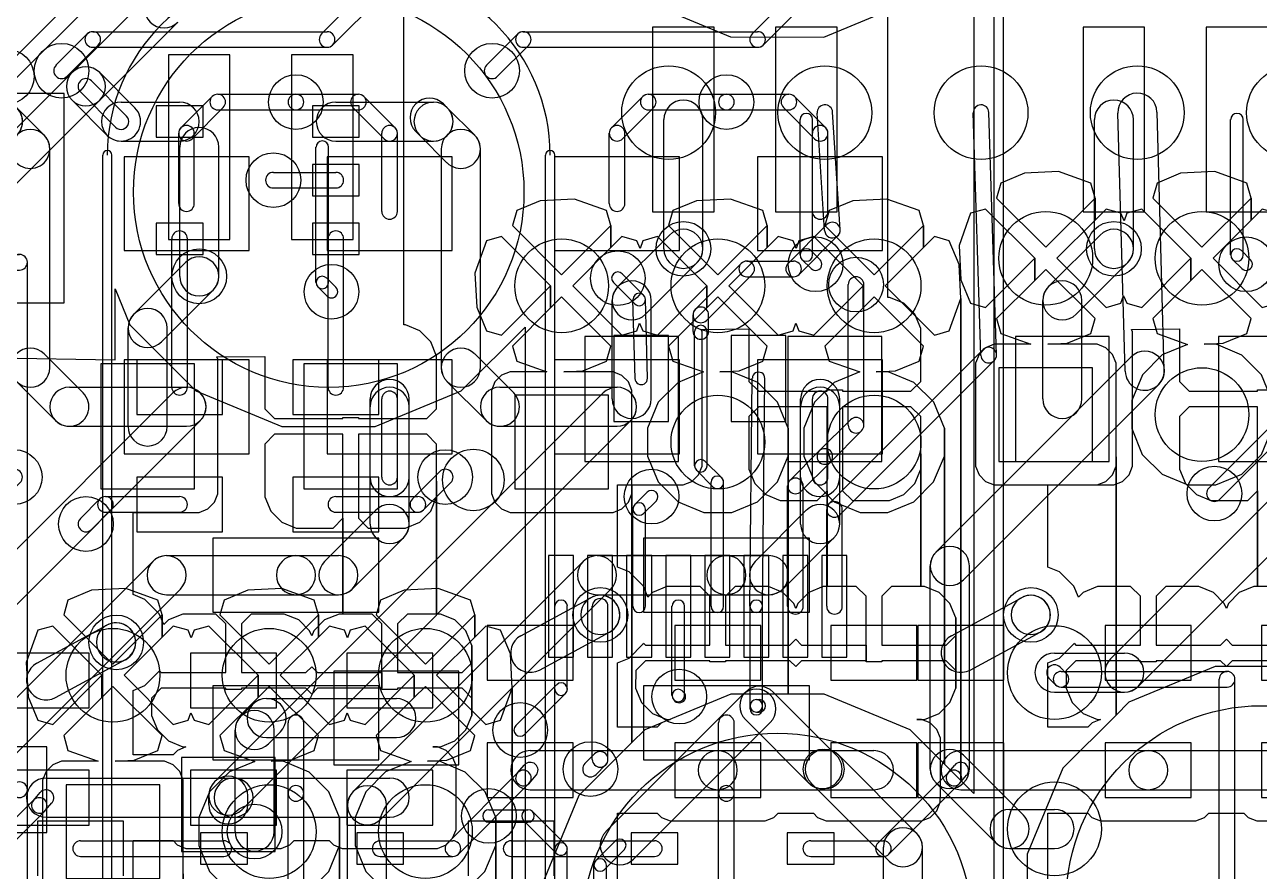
# Model space of a CAD drawing. Header units: millimetres. Extents: x 50 to 240, y -107 to -8.
# Drawn here: x 189.29 to 209.36, y -96.42 to -82.66 of the extents above; entities that cross this region are included whole.
import ezdxf

# ---------------------------------------------------------------- set-up
doc = ezdxf.new("R2010")
doc.units = ezdxf.units.MM
doc.layers.get('0').update_dxf_attribs({"lineweight": 25, "true_color": 0xffffff})
doc.layers.add('BLACK', color=27, linetype='Continuous', true_color=0x333333)

# ---------------------------------------------------------------- blocks, each defined once
blk = doc.blocks.new('PWR-BLK-02-F_Cu')
at = {"layer": 'BLACK'}
for p, q in [((136.1, -72), (134.6, -72)), ((136.1, -75.4), (136.1, -72)), ((106.663, -74.2262), (106.54, -72.3182)), ((106.916, -74.2098), (106.793, -72.3018)), ((109.203, -76.254), (109.079, -72.314)), ((109.457, -76.246), (109.333, -72.306)), ((111.549, -76.513), (111.432, -72.3188)), ((112.184, -76.4952), (112.067, -72.301)), ((94.925, -92.4), (94.925, -73)), ((95.075, -92.4), (95.075, -73)), ((143.925, -92.4), (143.925, -73)), ((144.075, -92.4), (144.075, -73)), ((106.068, -74.7602), (106.7, -74.1282)), ((106.248, -74.9398), (106.88, -74.3078)), ((104.56, -75.5062), (105.306, -74.7602)), ((105.396, -74.723), (106.158, -74.723)), ((103.576, -75.4193), (103.228, -75.0718)), ((103.719, -75.2757), (103.372, -74.9282)), ((104.74, -75.6858), (105.486, -74.9398)), ((105.396, -74.977), (106.158, -74.977)), ((107.047, -77.39), (107.047, -75.104)), ((107.301, -77.39), (107.301, -75.104)), ((136.927, -76.3295), (136.927, -75.1717)), ((136.927, -75.1717), (137.168, -75.7554)), ((136.927, -76.3295), (136.927, -75.1717)), ((136.927, -75.1717), (137.168, -75.7554)), ((103.58, -76.6307), (103.546, -75.3502)), ((103.783, -76.6253), (103.749, -75.3448)), ((134.6, -75.4), (136.1, -75.4)), ((104.523, -75.866), (104.523, -75.596)), ((104.777, -75.866), (104.777, -75.596)), ((104.548, -78.05), (104.548, -75.866)), ((104.752, -78.05), (104.752, -75.866)), ((137.168, -75.7554), (138.239, -76.8281)), ((137.168, -75.7554), (138.239, -76.8281)), ((142.555, -76.8318), (143.595, -75.7942)), ((142.555, -76.8318), (143.595, -75.7942)), ((143.595, -75.7942), (143.595, -89.7075)), ((143.595, -75.7942), (143.595, -89.7075)), ((104.126, -75.9295), (103.237, -75.9295)), ((103.237, -75.9295), (103.237, -77.3265)), ((104.126, -77.3265), (104.126, -75.9295)), ((106.031, -75.9295), (105.142, -75.9295)), ((105.142, -75.9295), (105.142, -77.3265)), ((106.031, -77.3265), (106.031, -75.9295)), ((106.733, -78.6677), (109.24, -76.1602)), ((106.912, -78.8473), (109.42, -76.3398)), ((108.473, -79.4515), (111.645, -76.2795)), ((134.327, -82.0889), (134.327, -76.2795)), ((134.327, -76.2795), (136.927, -76.3295)), ((134.327, -82.0889), (134.327, -76.2795)), ((134.327, -76.2795), (136.927, -76.3295)), ((105.449, -80.3319), (105.487, -76.627)), ((105.652, -80.334), (105.69, -76.6291)), ((108.923, -79.9005), (112.095, -76.7285)), ((125.118, -77.8082), (126.134, -76.7922)), ((138.239, -76.8281), (139.639, -77.4093)), ((138.239, -76.8281), (139.639, -77.4093)), ((141.155, -77.4107), (142.555, -76.8318)), ((141.155, -77.4107), (142.555, -76.8318)), ((112.91, -78.4102), (114.32, -77.0002)), ((125.298, -77.9878), (126.314, -76.9718)), ((113.09, -78.5898), (114.5, -77.1798)), ((115.331, -77.1655), (114.061, -78.4355)), ((103.237, -77.3265), (104.126, -77.3265)), ((105.142, -77.3265), (106.031, -77.3265)), ((106.576, -77.8082), (107.084, -77.3002)), ((106.756, -77.9878), (107.264, -77.4798)), ((139.639, -77.4093), (141.155, -77.4107)), ((139.639, -77.4093), (141.155, -77.4107)), ((115.781, -77.6145), (114.511, -78.8845)), ((106.098, -78.2867), (106.576, -77.8082)), ((120.8, -78.3162), (121.308, -77.8082)), ((121.398, -77.771), (125.208, -77.771)), ((130.5, -77.7), (130.5, -80.7)), ((131.5, -77.7), (130.5, -77.7)), ((131.5, -80.7), (131.5, -77.7)), ((132.5, -77.7), (132.5, -80.7)), ((133.5, -77.7), (132.5, -77.7)), ((133.5, -80.7), (133.5, -77.7)), ((104.989, -78.2457), (104.722, -77.9782)), ((106.277, -78.4663), (106.756, -77.9878)), ((120.98, -78.4958), (121.488, -77.9878)), ((121.398, -78.025), (125.208, -78.025)), ((104.846, -78.3893), (104.578, -78.1218)), ((103.576, -78.6807), (103.778, -78.4782)), ((104.816, -80.333), (104.816, -78.3175)), ((105.019, -80.333), (105.019, -78.3175)), ((106.061, -80.333), (106.061, -78.3765)), ((106.315, -80.333), (106.315, -78.3765)), ((114.061, -78.4355), (111.311, -81.1855)), ((115.082, -79.007), (114.511, -78.4355)), ((103.719, -78.8243), (103.922, -78.6218)), ((114.947, -79.1417), (114.376, -78.5702)), ((103.546, -80.333), (103.546, -78.7525)), ((103.749, -80.333), (103.749, -78.7525)), ((106.696, -80.333), (106.696, -78.7575)), ((106.95, -80.333), (106.95, -78.7575)), ((114.511, -78.8845), (111.761, -81.6345)), ((114.633, -79.456), (114.061, -78.8845)), ((114.768, -79.3213), (114.196, -78.7498)), ((122.832, -79.3322), (123.34, -78.8242)), ((123.43, -78.787), (124.7, -78.787)), ((124.7, -78.787), (125.716, -78.787)), ((126.314, -79.3322), (125.806, -78.8242)), ((114.858, -78.914), (115.81, -78.914)), ((116.191, -78.9775), (115.429, -78.9775)), ((115.429, -78.9775), (115.429, -79.4855)), ((116.191, -79.4855), (116.191, -78.9775)), ((118.731, -78.9775), (117.969, -78.9775)), ((117.969, -78.9775), (117.969, -79.4855)), ((118.35, -78.914), (119.938, -78.914)), ((118.731, -79.4855), (118.731, -78.9775)), ((120.162, -79.007), (120.099, -78.9435)), ((120.607, -79.4515), (120.162, -79.007)), ((123.012, -79.5118), (123.52, -79.0038)), ((123.43, -79.041), (124.7, -79.041)), ((124.7, -79.041), (125.716, -79.041)), ((126.134, -79.5118), (125.626, -79.0038)), ((130.683, -81.3), (130.683, -79.2)), ((131.318, -81.3), (131.318, -79.2)), ((132.898, -81.4), (132.898, -79.2)), ((133.102, -81.4), (133.102, -79.2)), ((115.429, -79.4855), (116.191, -79.4855)), ((117.969, -79.4855), (118.731, -79.4855)), ((119.713, -79.456), (119.649, -79.3925)), ((120.157, -79.9005), (119.713, -79.456)), ((122.795, -80.565), (122.795, -79.422)), ((123.049, -80.565), (123.049, -79.422)), ((126.097, -80.692), (126.097, -79.422)), ((126.351, -80.692), (126.351, -79.422)), ((102.581, -79.5075), (102.174, -79.5075)), ((102.174, -79.5075), (102.174, -81.1585)), ((102.581, -81.1585), (102.581, -79.5075)), ((103.216, -79.5075), (102.809, -79.5075)), ((102.809, -79.5075), (102.809, -81.1585)), ((103.216, -81.1585), (103.216, -79.5075)), ((103.851, -79.5075), (103.444, -79.5075)), ((103.444, -79.5075), (103.444, -81.1585)), ((103.851, -81.1585), (103.851, -79.5075)), ((104.486, -79.5075), (104.079, -79.5075)), ((104.079, -79.5075), (104.079, -81.1585)), ((104.486, -81.1585), (104.486, -79.5075)), ((105.121, -79.5075), (104.714, -79.5075)), ((104.714, -79.5075), (104.714, -81.1585)), ((105.121, -81.1585), (105.121, -79.5075)), ((105.756, -79.5075), (105.349, -79.5075)), ((105.349, -79.5075), (105.349, -81.1585)), ((105.756, -81.1585), (105.756, -79.5075)), ((106.391, -79.5075), (105.984, -79.5075)), ((105.984, -79.5075), (105.984, -81.1585)), ((106.391, -81.1585), (106.391, -79.5075)), ((107.026, -79.5075), (106.619, -79.5075)), ((106.619, -79.5075), (106.619, -81.1585)), ((107.026, -81.1585), (107.026, -79.5075)), ((108.381, -82.978), (108.381, -79.676)), ((109.016, -82.978), (109.016, -79.676)), ((114.858, -79.549), (115.81, -79.549)), ((118.35, -79.549), (119.938, -79.549)), ((120.065, -83.232), (120.065, -79.676)), ((120.7, -83.232), (120.7, -79.676)), ((123.938, -79.803), (121.906, -79.803)), ((121.906, -79.803), (121.906, -81.327)), ((123.938, -81.327), (123.938, -79.803)), ((127.24, -79.803), (125.208, -79.803)), ((125.208, -79.803), (125.208, -81.327)), ((127.24, -81.327), (127.24, -79.803)), ((117.334, -80.057), (118.35, -80.057)), ((118.731, -79.93), (117.969, -79.93)), ((117.969, -79.93), (117.969, -80.438)), ((118.731, -80.438), (118.731, -79.93)), ((136.545, -80.0726), (136.161, -80.2316)), ((136.545, -80.0726), (136.161, -80.2316)), ((137.1, -80.0449), (136.545, -80.0726)), ((137.1, -80.0449), (136.545, -80.0726)), ((137.623, -80.2316), (137.1, -80.0449)), ((137.623, -80.2316), (137.1, -80.0449)), ((139.085, -80.0726), (138.701, -80.2316)), ((139.085, -80.0726), (138.701, -80.2316)), ((139.64, -80.0449), (139.085, -80.0726)), ((139.64, -80.0449), (139.085, -80.0726)), ((140.163, -80.2316), (139.64, -80.0449)), ((140.163, -80.2316), (139.64, -80.0449)), ((141.625, -80.0726), (141.241, -80.2316)), ((141.625, -80.0726), (141.241, -80.2316)), ((142.18, -80.0449), (141.625, -80.0726)), ((142.18, -80.0449), (141.625, -80.0726)), ((142.703, -80.2316), (142.18, -80.0449)), ((142.703, -80.2316), (142.18, -80.0449)), ((136.161, -80.2316), (136.091, -80.4738)), ((136.161, -80.2316), (136.091, -80.4738)), ((137.693, -80.4738), (137.623, -80.2316)), ((137.693, -80.4738), (137.623, -80.2316)), ((138.701, -80.2316), (138.631, -80.4738)), ((138.701, -80.2316), (138.631, -80.4738)), ((140.233, -80.4738), (140.163, -80.2316)), ((140.233, -80.4738), (140.163, -80.2316)), ((141.241, -80.2316), (141.171, -80.4738)), ((141.241, -80.2316), (141.171, -80.4738)), ((142.773, -80.4738), (142.703, -80.2316)), ((142.773, -80.4738), (142.703, -80.2316)), ((102.276, -81.6785), (102.276, -80.333)), ((102.479, -81.6785), (102.479, -80.333)), ((102.886, -82.8215), (102.886, -80.333)), ((103.14, -82.8215), (103.14, -80.333)), ((104.181, -81.7825), (104.181, -80.333)), ((104.384, -81.7825), (104.384, -80.333)), ((105.451, -81.95), (105.451, -80.333)), ((105.654, -81.95), (105.654, -80.333)), ((117.334, -80.311), (118.35, -80.311)), ((117.969, -80.438), (118.731, -80.438)), ((136.091, -80.4738), (136.892, -81.2744)), ((136.091, -80.4738), (136.892, -81.2744)), ((136.892, -81.2744), (137.693, -80.4738)), ((136.892, -81.2744), (137.693, -80.4738)), ((137.693, -80.833), (137.693, -80.4738)), ((137.693, -80.4738), (137.693, -80.833)), ((137.693, -80.833), (137.693, -80.4738)), ((137.693, -80.4738), (137.693, -80.833)), ((138.631, -80.4738), (139.432, -81.2744)), ((138.631, -80.4738), (139.432, -81.2744)), ((139.432, -81.2744), (140.233, -80.4738)), ((139.432, -81.2744), (140.233, -80.4738)), ((140.233, -80.833), (140.233, -80.4738)), ((140.233, -80.4738), (140.233, -80.833)), ((140.233, -80.833), (140.233, -80.4738)), ((140.233, -80.4738), (140.233, -80.833)), ((141.171, -80.4738), (141.972, -81.2744)), ((141.171, -80.4738), (141.972, -81.2744)), ((141.972, -81.2744), (142.773, -80.4738)), ((141.972, -81.2744), (142.773, -80.4738)), ((142.773, -80.833), (142.773, -80.4738)), ((142.773, -80.4738), (142.773, -80.833)), ((142.773, -80.833), (142.773, -80.4738)), ((142.773, -80.4738), (142.773, -80.833)), ((135.912, -80.6534), (135.67, -80.7229)), ((135.912, -80.6534), (135.67, -80.7229)), ((136.712, -81.454), (135.912, -80.6534)), ((136.712, -81.454), (135.912, -80.6534)), ((137.872, -80.6534), (137.693, -80.833)), ((137.872, -80.6534), (137.693, -80.833)), ((138.114, -80.7229), (137.872, -80.6534)), ((138.114, -80.7229), (137.872, -80.6534)), ((138.452, -80.6534), (138.21, -80.7229)), ((138.452, -80.6534), (138.21, -80.7229)), ((139.252, -81.454), (138.452, -80.6534)), ((139.252, -81.454), (138.452, -80.6534)), ((140.412, -80.6534), (140.233, -80.833)), ((140.412, -80.6534), (140.233, -80.833)), ((140.654, -80.7229), (140.412, -80.6534)), ((140.654, -80.7229), (140.412, -80.6534)), ((140.992, -80.6534), (140.75, -80.7229)), ((140.992, -80.6534), (140.75, -80.7229)), ((141.792, -81.454), (140.992, -80.6534)), ((141.792, -81.454), (140.992, -80.6534)), ((142.952, -80.6534), (142.773, -80.833)), ((142.952, -80.6534), (142.773, -80.833)), ((143.194, -80.7229), (142.952, -80.6534)), ((143.194, -80.7229), (142.952, -80.6534)), ((116.191, -80.8825), (115.429, -80.8825)), ((115.429, -80.8825), (115.429, -81.3905)), ((116.191, -81.3905), (116.191, -80.8825)), ((118.731, -80.8825), (117.969, -80.8825)), ((117.969, -80.8825), (117.969, -81.3905)), ((118.731, -81.3905), (118.731, -80.8825)), ((130.5, -80.7), (131.5, -80.7)), ((132.5, -80.7), (133.5, -80.7)), ((135.67, -80.7229), (135.483, -81.2463)), ((135.67, -80.7229), (135.483, -81.2463)), ((137.693, -80.833), (137.072, -81.454)), ((137.693, -80.833), (137.072, -81.454)), ((138.166, -80.8463), (138.114, -80.7229)), ((138.166, -80.8463), (138.114, -80.7229)), ((138.21, -80.7229), (138.166, -80.8463)), ((138.21, -80.7229), (138.166, -80.8463)), ((140.233, -80.833), (139.612, -81.454)), ((140.233, -80.833), (139.612, -81.454)), ((140.706, -80.8463), (140.654, -80.7229)), ((140.706, -80.8463), (140.654, -80.7229)), ((140.75, -80.7229), (140.706, -80.8463)), ((140.75, -80.7229), (140.706, -80.8463)), ((142.773, -80.833), (142.152, -81.454)), ((142.773, -80.833), (142.152, -81.454)), ((143.353, -81.1066), (143.194, -80.7229)), ((143.353, -81.1066), (143.194, -80.7229)), ((110.4, -81.0925), (111.536, -81.0925)), ((129.936, -81.9145), (130.775, -81.0755)), ((102.174, -81.1585), (102.581, -81.1585)), ((102.809, -81.1585), (103.216, -81.1585)), ((103.444, -81.1585), (103.851, -81.1585)), ((104.079, -81.1585), (104.486, -81.1585)), ((104.714, -81.1585), (105.121, -81.1585)), ((105.349, -81.1585), (105.756, -81.1585)), ((105.984, -81.1585), (106.391, -81.1585)), ((106.619, -81.1585), (107.026, -81.1585)), ((115.683, -83.5495), (115.683, -81.1365)), ((115.937, -83.5495), (115.937, -81.1365)), ((118.223, -83.5495), (118.223, -81.1365)), ((118.477, -83.5495), (118.477, -81.1365)), ((135.483, -81.2463), (135.511, -81.8014)), ((135.483, -81.2463), (135.511, -81.8014)), ((143.381, -81.6617), (143.353, -81.1066)), ((143.381, -81.6617), (143.353, -81.1066)), ((100.716, -81.387), (98.684, -81.387)), ((98.684, -81.387), (98.684, -82.911)), ((100.716, -82.911), (100.716, -81.387)), ((110.597, -81.4277), (110.49, -81.3202)), ((110.508, -81.3905), (113.207, -81.3905)), ((115.429, -81.3905), (116.191, -81.3905)), ((117.969, -81.3905), (118.731, -81.3905)), ((121.906, -81.327), (123.938, -81.327)), ((125.208, -81.327), (127.24, -81.327)), ((133.078, -81.6218), (132.928, -81.4718)), ((133.222, -81.4782), (133.072, -81.3282)), ((135.912, -82.2546), (136.712, -81.454)), ((135.912, -82.2546), (136.712, -81.454)), ((136.712, -81.8132), (136.712, -81.454)), ((136.712, -81.454), (136.712, -81.8132)), ((136.712, -81.8132), (136.712, -81.454)), ((136.712, -81.454), (136.712, -81.8132)), ((137.072, -81.454), (137.872, -82.2546)), ((137.072, -81.454), (137.872, -82.2546)), ((138.452, -82.2546), (139.252, -81.454)), ((138.452, -82.2546), (139.252, -81.454)), ((139.252, -81.8132), (139.252, -81.454)), ((139.252, -81.454), (139.252, -81.8132)), ((139.252, -81.8132), (139.252, -81.454)), ((139.252, -81.454), (139.252, -81.8132)), ((139.612, -81.454), (140.412, -82.2546)), ((139.612, -81.454), (140.412, -82.2546)), ((140.992, -82.2546), (141.792, -81.454)), ((140.992, -82.2546), (141.792, -81.454)), ((141.792, -81.8132), (141.792, -81.454)), ((141.792, -81.454), (141.792, -81.8132)), ((141.792, -81.8132), (141.792, -81.454)), ((141.792, -81.454), (141.792, -81.8132)), ((142.152, -81.454), (142.952, -82.2546)), ((142.152, -81.454), (142.952, -82.2546)), ((101.641, -82.2712), (102.306, -81.6067)), ((110.418, -81.6073), (110.31, -81.4998)), ((110.508, -81.6445), (113.207, -81.6445)), ((113.08, -90.09), (113.08, -81.5175)), ((113.334, -90.09), (113.334, -81.5175)), ((130.386, -82.3635), (131.225, -81.5245)), ((136.892, -81.6336), (136.712, -81.8132)), ((136.892, -81.6336), (136.712, -81.8132)), ((137.693, -82.4342), (136.892, -81.6336)), ((137.693, -82.4342), (136.892, -81.6336)), ((139.432, -81.6336), (139.252, -81.8132)), ((139.432, -81.6336), (139.252, -81.8132)), ((140.233, -82.4342), (139.432, -81.6336)), ((140.233, -82.4342), (139.432, -81.6336)), ((141.972, -81.6336), (141.792, -81.8132)), ((141.972, -81.6336), (141.792, -81.8132)), ((142.773, -82.4342), (141.972, -81.6336)), ((142.773, -82.4342), (141.972, -81.6336)), ((143.194, -82.1851), (143.381, -81.6617)), ((143.194, -82.1851), (143.381, -81.6617)), ((143.381, -89.4935), (143.381, -81.6617)), ((143.381, -81.6617), (143.381, -89.4935)), ((143.381, -89.4935), (143.381, -81.6617)), ((143.381, -81.6617), (143.381, -89.4935)), ((97.589, -81.8315), (99.7, -81.8315)), ((101.785, -82.4148), (102.449, -81.7503)), ((103.108, -83.9925), (105.328, -81.773)), ((104.211, -81.8543), (104.228, -81.8718)), ((104.354, -81.7107), (104.372, -81.7282)), ((105.553, -81.8484), (105.6, -81.8484)), ((106.853, -82.7535), (105.825, -81.7255)), ((110.4, -81.7275), (111.536, -81.7275)), ((135.511, -81.8014), (135.67, -82.1851)), ((135.511, -81.8014), (135.67, -82.1851)), ((136.712, -81.8132), (136.091, -82.4342)), ((136.712, -81.8132), (136.091, -82.4342)), ((139.252, -81.8132), (138.631, -82.4342)), ((139.252, -81.8132), (138.631, -82.4342)), ((141.792, -81.8132), (141.171, -82.4342)), ((141.792, -81.8132), (141.171, -82.4342)), ((97.3645, -81.9245), (97.1705, -82.1185)), ((105.451, -81.9975), (105.451, -81.95)), ((105.553, -82.0516), (105.6, -82.0516)), ((105.654, -81.9975), (105.654, -81.95)), ((134.351, -82.0889), (134.327, -82.0889)), ((134.351, -82.0889), (134.327, -82.0889)), ((134.584, -82.1854), (134.351, -82.0889)), ((134.584, -82.1854), (134.351, -82.0889)), ((138.114, -82.1851), (138.158, -82.0617)), ((138.114, -82.1851), (138.158, -82.0617)), ((138.158, -82.0617), (138.21, -82.1851)), ((138.158, -82.0617), (138.21, -82.1851)), ((140.654, -82.1851), (140.698, -82.0617)), ((140.654, -82.1851), (140.698, -82.0617)), ((140.698, -82.0617), (140.75, -82.1851)), ((140.698, -82.0617), (140.75, -82.1851)), ((103.558, -84.4415), (105.777, -82.222)), ((106.403, -83.2025), (105.375, -82.1745)), ((129.844, -83.74), (129.844, -82.139)), ((130.479, -83.74), (130.479, -82.139)), ((134.763, -82.3638), (134.584, -82.1854)), ((134.763, -82.3638), (134.584, -82.1854)), ((135.67, -82.1851), (135.912, -82.2546)), ((135.67, -82.1851), (135.912, -82.2546)), ((137.872, -82.2546), (138.114, -82.1851)), ((137.872, -82.2546), (138.114, -82.1851)), ((138.21, -82.1851), (138.452, -82.2546)), ((138.21, -82.1851), (138.452, -82.2546)), ((140.412, -82.2546), (140.654, -82.1851)), ((140.412, -82.2546), (140.654, -82.1851)), ((140.75, -82.1851), (140.992, -82.2546)), ((140.75, -82.1851), (140.992, -82.2546)), ((142.952, -82.2546), (143.194, -82.1851)), ((142.952, -82.2546), (143.194, -82.1851)), ((97.0775, -83.994), (97.0775, -82.343)), ((97.0775, -83.994), (97.0775, -82.343)), ((97.589, -82.4665), (99.7, -82.4665)), ((97.8135, -82.3735), (97.6195, -82.5675)), ((97.7125, -83.994), (97.7125, -82.343)), ((97.7125, -83.994), (97.7125, -82.343)), ((134.86, -82.5971), (134.763, -82.3638)), ((134.86, -82.5971), (134.763, -82.3638)), ((136.091, -82.4342), (136.161, -82.6764)), ((136.091, -82.4342), (136.161, -82.6764)), ((137.623, -82.6764), (137.693, -82.4342)), ((137.623, -82.6764), (137.693, -82.4342)), ((138.631, -82.4342), (138.701, -82.6764)), ((138.631, -82.4342), (138.701, -82.6764)), ((140.163, -82.6764), (140.233, -82.4342)), ((140.163, -82.6764), (140.233, -82.4342)), ((141.171, -82.4342), (141.241, -82.6764)), ((141.171, -82.4342), (141.241, -82.6764)), ((142.703, -82.6764), (142.773, -82.4342)), ((142.703, -82.6764), (142.773, -82.4342)), ((106.628, -82.6605), (106.666, -82.6605)), ((131.288, -82.6101), (132.066, -82.6013)), ((131.288, -82.6101), (132.066, -82.6013)), ((131.304, -82.6485), (131.288, -82.6101)), ((131.304, -82.6485), (131.288, -82.6101)), ((131.304, -84.6805), (131.304, -82.6485)), ((131.304, -84.6805), (131.304, -82.6485)), ((132.066, -82.6013), (132.066, -82.8498)), ((132.066, -82.6013), (132.066, -82.8498)), ((134.86, -82.8498), (134.86, -82.5971)), ((134.86, -82.8498), (134.86, -82.5971)), ((136.161, -82.6764), (136.65, -82.8509)), ((136.161, -82.6764), (136.65, -82.8509)), ((137.239, -82.8354), (137.623, -82.6764)), ((137.239, -82.8354), (137.623, -82.6764)), ((138.701, -82.6764), (139.198, -82.8539)), ((138.701, -82.6764), (139.198, -82.8539)), ((139.779, -82.8354), (140.163, -82.6764)), ((139.779, -82.8354), (140.163, -82.6764)), ((141.241, -82.6764), (141.738, -82.8539)), ((141.241, -82.6764), (141.738, -82.8539)), ((142.319, -82.8354), (142.703, -82.6764)), ((142.319, -82.8354), (142.703, -82.6764)), ((102.923, -82.7317), (102.766, -82.8882)), ((108.161, -84.0235), (106.891, -82.7535)), ((109.895, -83.7255), (108.923, -82.7535)), ((130.923, -82.724), (129.399, -82.724)), ((129.399, -82.724), (129.399, -84.756)), ((130.923, -84.756), (130.923, -82.724)), ((132.066, -82.8498), (132.066, -83.4543)), ((132.066, -82.8498), (132.066, -83.4543)), ((134.225, -82.724), (132.701, -82.724)), ((132.701, -82.724), (132.701, -84.756)), ((134.225, -84.756), (134.225, -82.724)), ((134.86, -83.4543), (134.86, -82.8498)), ((134.86, -83.4543), (134.86, -82.8498)), ((136.055, -82.8509), (135.914, -82.9088)), ((136.055, -82.8509), (135.914, -82.9088)), ((136.65, -82.8509), (136.055, -82.8509)), ((136.65, -82.8509), (136.055, -82.8509)), ((136.928, -82.8509), (137.239, -82.8354)), ((136.928, -82.8509), (137.239, -82.8354)), ((137.579, -82.8509), (136.928, -82.8509)), ((137.579, -82.8509), (136.928, -82.8509)), ((137.73, -82.8511), (137.579, -82.8509)), ((137.73, -82.8511), (137.579, -82.8509)), ((137.87, -82.9092), (137.73, -82.8511)), ((137.87, -82.9092), (137.73, -82.8511)), ((139.198, -82.8539), (138.785, -83.0244)), ((139.198, -82.8539), (138.785, -83.0244)), ((139.466, -82.851), (139.779, -82.8354)), ((139.466, -82.851), (139.779, -82.8354)), ((139.66, -82.8512), (139.466, -82.851)), ((139.66, -82.8512), (139.466, -82.851)), ((140.08, -83.0256), (139.66, -82.8512)), ((140.08, -83.0256), (139.66, -82.8512)), ((141.738, -82.8539), (141.325, -83.0244)), ((141.738, -82.8539), (141.325, -83.0244)), ((142.006, -82.851), (142.319, -82.8354)), ((142.006, -82.851), (142.319, -82.8354)), ((142.2, -82.8512), (142.006, -82.851)), ((142.2, -82.8512), (142.006, -82.851)), ((142.62, -83.0256), (142.2, -82.8512)), ((142.62, -83.0256), (142.2, -82.8512)), ((98.684, -82.911), (100.716, -82.911)), ((103.102, -82.9113), (102.946, -83.0678)), ((121.242, -83.6425), (120.607, -83.0075)), ((135.807, -83.0159), (135.749, -83.1559)), ((135.807, -83.0159), (135.749, -83.1559)), ((135.914, -82.9088), (135.807, -83.0159)), ((135.914, -82.9088), (135.807, -83.0159)), ((137.977, -83.0165), (137.87, -82.9092)), ((137.977, -83.0165), (137.87, -82.9092)), ((138.035, -83.1565), (137.977, -83.0165)), ((138.035, -83.1565), (137.977, -83.0165)), ((138.785, -83.0244), (138.464, -83.3457)), ((138.785, -83.0244), (138.464, -83.3457)), ((140.402, -83.3474), (140.08, -83.0256)), ((140.402, -83.3474), (140.08, -83.0256)), ((141.325, -83.0244), (141.004, -83.3457)), ((141.325, -83.0244), (141.004, -83.3457)), ((142.942, -83.3474), (142.62, -83.0256)), ((142.942, -83.3474), (142.62, -83.0256)), ((107.711, -84.4725), (106.441, -83.2025)), ((106.628, -83.2955), (106.666, -83.2955)), ((109.445, -84.1745), (108.473, -83.2025)), ((116.509, -83.105), (115.112, -83.105)), ((115.112, -83.105), (115.112, -83.994)), ((116.509, -83.994), (116.509, -83.105)), ((119.049, -83.105), (117.652, -83.105)), ((117.652, -83.105), (117.652, -83.994)), ((119.049, -83.994), (119.049, -83.105)), ((123.938, -83.105), (121.906, -83.105)), ((121.906, -83.105), (121.906, -84.629)), ((123.938, -84.629), (123.938, -83.105)), ((127.24, -83.105), (125.208, -83.105)), ((125.208, -83.105), (125.208, -84.629)), ((127.24, -84.629), (127.24, -83.105)), ((135.749, -83.1559), (135.749, -83.3075)), ((135.749, -83.1559), (135.749, -83.3075)), ((136.13, -83.232), (136.13, -84.756)), ((137.654, -83.232), (136.13, -83.232)), ((137.654, -84.756), (137.654, -83.232)), ((138.035, -84.6805), (138.035, -83.1565)), ((138.035, -84.6805), (138.035, -83.1565)), ((120.792, -84.0915), (120.157, -83.4565)), ((132.066, -83.4543), (132.225, -83.613)), ((132.066, -83.4543), (132.225, -83.613)), ((134.701, -83.613), (134.86, -83.4543)), ((134.701, -83.613), (134.86, -83.4543)), ((135.749, -83.3075), (135.749, -84.8315)), ((135.749, -83.3075), (135.749, -84.8315)), ((138.464, -83.3457), (138.289, -83.7656)), ((138.464, -83.3457), (138.289, -83.7656)), ((140.575, -83.7676), (140.402, -83.3474)), ((140.575, -83.7676), (140.402, -83.3474)), ((141.004, -83.3457), (140.829, -83.7656)), ((141.004, -83.3457), (140.829, -83.7656)), ((143.115, -83.7676), (142.942, -83.3474)), ((143.115, -83.7676), (142.942, -83.3474)), ((101.205, -83.6384), (101.84, -83.6384)), ((102.449, -84.2057), (101.912, -83.6682)), ((109.67, -83.6325), (110.4, -83.6325)), ((116.375, -89.9645), (122.697, -83.6425)), ((121.017, -83.5495), (122.922, -83.5495)), ((132.225, -83.613), (133.336, -83.613)), ((132.225, -83.613), (133.336, -83.613)), ((133.336, -83.613), (133.336, -83.593)), ((133.336, -83.593), (133.59, -83.593)), ((133.336, -83.613), (133.336, -83.593)), ((133.336, -83.593), (133.59, -83.593)), ((133.59, -83.593), (133.59, -83.613)), ((133.59, -83.593), (133.59, -83.613)), ((133.59, -83.613), (134.701, -83.613)), ((133.59, -83.613), (134.701, -83.613)), ((101.205, -83.8416), (101.84, -83.8416)), ((102.306, -84.3493), (101.768, -83.8118)), ((125.907, -85.01), (125.907, -83.74)), ((125.907, -85.772), (125.907, -83.867)), ((126.097, -85.01), (126.097, -83.74)), ((126.351, -85.01), (126.351, -83.74)), ((126.542, -85.01), (126.542, -83.74)), ((126.542, -85.772), (126.542, -83.867)), ((132.225, -83.867), (132.066, -84.0258)), ((132.225, -83.867), (132.066, -84.0258)), ((133.336, -83.867), (132.225, -83.867)), ((133.336, -83.867), (132.225, -83.867)), ((133.336, -85.2323), (133.336, -83.867)), ((133.336, -85.2323), (133.336, -83.867)), ((134.701, -83.867), (133.59, -83.867)), ((133.59, -83.867), (133.59, -85.2323)), ((134.701, -83.867), (133.59, -83.867)), ((133.59, -83.867), (133.59, -85.2323)), ((134.86, -84.0258), (134.701, -83.867)), ((134.86, -84.0258), (134.701, -83.867)), ((138.289, -83.7656), (138.289, -84.2204)), ((138.289, -83.7656), (138.289, -84.2204)), ((140.575, -88.0902), (140.575, -83.7676)), ((140.575, -84.2224), (140.575, -83.7676)), ((140.575, -83.7676), (140.575, -88.0902)), ((140.575, -88.0902), (140.575, -83.7676)), ((140.575, -84.2224), (140.575, -83.7676)), ((140.575, -83.7676), (140.575, -88.0902)), ((140.829, -83.7656), (140.829, -84.2204)), ((140.829, -83.7656), (140.829, -84.2204)), ((143.115, -89.2271), (143.115, -83.7676)), ((143.115, -84.2224), (143.115, -83.7676)), ((143.115, -83.7676), (143.115, -89.2271)), ((143.115, -89.2271), (143.115, -83.7676)), ((143.115, -84.2224), (143.115, -83.7676)), ((143.115, -83.7676), (143.115, -89.2271)), ((115.112, -83.994), (116.509, -83.994)), ((116.825, -90.4135), (123.147, -84.0915)), ((117.652, -83.994), (119.049, -83.994)), ((132.066, -84.0258), (132.066, -84.6302)), ((132.066, -84.0258), (132.066, -84.6302)), ((134.86, -84.6302), (134.86, -84.0258)), ((134.86, -84.6302), (134.86, -84.0258)), ((102.276, -85.667), (102.276, -84.2775)), ((102.479, -85.667), (102.479, -84.2775)), ((102.941, -84.4657), (103.261, -84.1452)), ((103.084, -84.6093), (103.405, -84.2888)), ((107.619, -85.01), (107.619, -84.248)), ((108.254, -85.01), (108.254, -84.248)), ((109.67, -84.2675), (110.4, -84.2675)), ((121.017, -84.1845), (122.922, -84.1845)), ((138.289, -84.2204), (138.462, -84.6406)), ((138.289, -84.2204), (138.462, -84.6406)), ((140.4, -84.6423), (140.575, -84.2224)), ((140.4, -84.6423), (140.575, -84.2224)), ((140.829, -84.2204), (141.002, -84.6406)), ((140.829, -84.2204), (141.002, -84.6406)), ((142.94, -84.6423), (143.115, -84.2224)), ((142.94, -84.6423), (143.115, -84.2224)), ((102.911, -85.667), (102.911, -84.5375)), ((103.114, -85.667), (103.114, -84.5375)), ((121.906, -84.629), (123.938, -84.629)), ((125.208, -84.629), (127.24, -84.629)), ((131.304, -84.8321), (131.304, -84.6805)), ((131.304, -84.8321), (131.304, -84.6805)), ((132.066, -84.6302), (132.066, -84.8829)), ((132.066, -84.6302), (132.066, -84.8829)), ((134.86, -86.7881), (134.86, -84.6302)), ((134.86, -84.8829), (134.86, -84.6302)), ((134.86, -84.6302), (134.86, -86.7881)), ((134.86, -86.7881), (134.86, -84.6302)), ((134.86, -84.8829), (134.86, -84.6302)), ((134.86, -84.6302), (134.86, -86.7881)), ((138.035, -88.8774), (138.035, -84.6805)), ((138.035, -84.8321), (138.035, -84.6805)), ((138.035, -84.6805), (138.035, -88.8774)), ((138.035, -88.8774), (138.035, -84.6805)), ((138.035, -84.8321), (138.035, -84.6805)), ((138.035, -84.6805), (138.035, -88.8774)), ((138.462, -84.6406), (138.784, -84.9624)), ((138.462, -84.6406), (138.784, -84.9624)), ((140.079, -84.9636), (140.4, -84.6423)), ((140.079, -84.9636), (140.4, -84.6423)), ((141.002, -84.6406), (141.324, -84.9624)), ((141.002, -84.6406), (141.324, -84.9624)), ((142.619, -84.9636), (142.94, -84.6423)), ((142.619, -84.9636), (142.94, -84.6423)), ((129.399, -84.756), (130.923, -84.756)), ((131.246, -84.9721), (131.304, -84.8321)), ((131.246, -84.9721), (131.304, -84.8321)), ((132.066, -84.8829), (132.163, -85.1162)), ((132.066, -84.8829), (132.163, -85.1162)), ((132.701, -84.756), (134.225, -84.756)), ((134.763, -85.1162), (134.86, -84.8829)), ((134.763, -85.1162), (134.86, -84.8829)), ((135.749, -84.8315), (135.807, -84.9715)), ((135.749, -84.8315), (135.807, -84.9715)), ((136.13, -84.756), (137.654, -84.756)), ((137.977, -84.9721), (138.035, -84.8321)), ((137.977, -84.9721), (138.035, -84.8321)), ((116.509, -85.01), (115.112, -85.01)), ((115.112, -85.01), (115.112, -85.899)), ((116.509, -85.899), (116.509, -85.01)), ((119.049, -85.01), (117.652, -85.01)), ((117.652, -85.01), (117.652, -85.899)), ((119.049, -85.899), (119.049, -85.01)), ((119.594, -85.3647), (120.038, -84.9202)), ((119.773, -85.5443), (120.218, -85.0998)), ((130.998, -85.1371), (131.139, -85.0792)), ((130.998, -85.1371), (131.139, -85.0792)), ((131.139, -85.0792), (131.246, -84.9721)), ((131.139, -85.0792), (131.246, -84.9721)), ((135.807, -84.9715), (135.914, -85.0788)), ((135.807, -84.9715), (135.914, -85.0788)), ((135.914, -85.0788), (136.054, -85.1369)), ((135.914, -85.0788), (136.054, -85.1369)), ((137.729, -85.1371), (137.87, -85.0792)), ((137.729, -85.1371), (137.87, -85.0792)), ((137.87, -85.0792), (137.977, -84.9721)), ((137.87, -85.0792), (137.977, -84.9721)), ((138.784, -84.9624), (139.204, -85.1368)), ((138.784, -84.9624), (139.204, -85.1368)), ((139.658, -85.1372), (140.079, -84.9636)), ((139.658, -85.1372), (140.079, -84.9636)), ((141.324, -84.9624), (141.744, -85.1368)), ((141.324, -84.9624), (141.744, -85.1368)), ((142.198, -85.1372), (142.619, -84.9636)), ((142.198, -85.1372), (142.619, -84.9636)), ((129.927, -86.4712), (129.927, -85.1371)), ((129.927, -85.1371), (130.998, -85.1371)), ((129.927, -86.4712), (129.927, -85.1371)), ((129.927, -85.1371), (130.998, -85.1371)), ((132.163, -85.1162), (132.342, -85.2946)), ((132.163, -85.1162), (132.342, -85.2946)), ((132.342, -85.2946), (132.575, -85.3911)), ((132.342, -85.2946), (132.575, -85.3911)), ((133.177, -85.391), (133.336, -85.2323)), ((133.177, -85.391), (133.336, -85.2323)), ((133.336, -86.7881), (133.336, -85.2323)), ((133.336, -85.2323), (133.336, -86.7881)), ((133.336, -86.7881), (133.336, -85.2323)), ((133.336, -85.2323), (133.336, -86.7881)), ((133.59, -85.2323), (133.749, -85.391)), ((133.59, -85.2323), (133.749, -85.391)), ((134.351, -85.3911), (134.584, -85.2946)), ((134.351, -85.3911), (134.584, -85.2946)), ((134.584, -85.2946), (134.763, -85.1162)), ((134.584, -85.2946), (134.763, -85.1162)), ((136.054, -85.1369), (136.205, -85.1371)), ((136.054, -85.1369), (136.205, -85.1371)), ((136.205, -85.1371), (137.729, -85.1371)), ((136.205, -85.1371), (137.729, -85.1371)), ((139.204, -85.1368), (139.658, -85.1372)), ((139.204, -85.1368), (139.658, -85.1372)), ((141.744, -85.1368), (142.198, -85.1372)), ((141.744, -85.1368), (142.198, -85.1372)), ((114.514, -85.3647), (114.196, -85.6822)), ((114.604, -85.3275), (115.81, -85.3275)), ((118.35, -85.3275), (119.684, -85.3275)), ((132.575, -85.3911), (133.177, -85.391)), ((132.575, -85.3911), (133.177, -85.391)), ((133.749, -85.391), (134.351, -85.3911)), ((133.749, -85.391), (134.351, -85.3911)), ((114.693, -85.5443), (114.376, -85.8618)), ((114.604, -85.5815), (115.81, -85.5815)), ((118.35, -85.5815), (119.684, -85.5815)), ((125.167, -86.3795), (125.999, -85.5475)), ((115.112, -85.899), (116.509, -85.899)), ((117.652, -85.899), (119.049, -85.899)), ((126.05, -86.004), (123.35, -86.004)), ((123.35, -86.004), (123.35, -87.204)), ((125.617, -86.8285), (126.449, -85.9965)), ((126.05, -87.204), (126.05, -86.004)), ((122.598, -86.2865), (124.7, -86.2865)), ((124.7, -86.2865), (125.392, -86.2865)), ((122.373, -86.3795), (118.633, -90.1195)), ((130.118, -86.5506), (129.927, -86.4712)), ((130.118, -86.5506), (129.927, -86.4712)), ((130.35, -86.783), (130.118, -86.5506)), ((130.35, -86.783), (130.118, -86.5506)), ((122.823, -86.8285), (119.083, -90.5685)), ((130.424, -86.9608), (130.35, -86.783)), ((130.424, -86.9608), (130.35, -86.783)), ((130.499, -86.885), (130.424, -86.9608)), ((130.499, -86.885), (130.424, -86.9608)), ((130.733, -86.7881), (130.499, -86.885)), ((130.733, -86.7881), (130.499, -86.885)), ((130.985, -86.7879), (130.733, -86.7881)), ((130.985, -86.7879), (130.733, -86.7881)), ((131.272, -86.788), (130.985, -86.7879)), ((131.272, -86.788), (130.985, -86.7879)), ((131.431, -86.9468), (131.272, -86.788)), ((131.431, -86.9468), (131.272, -86.788)), ((131.844, -86.788), (131.685, -86.9468)), ((131.844, -86.788), (131.685, -86.9468)), ((132.131, -86.7879), (131.844, -86.788)), ((132.131, -86.7879), (131.844, -86.788)), ((132.383, -86.7881), (132.131, -86.7879)), ((132.383, -86.7881), (132.131, -86.7879)), ((132.617, -86.885), (132.383, -86.7881)), ((132.617, -86.885), (132.383, -86.7881)), ((132.795, -87.0638), (132.617, -86.885)), ((132.795, -87.0638), (132.617, -86.885)), ((133.039, -86.885), (132.861, -87.0638)), ((133.039, -86.885), (132.861, -87.0638)), ((133.273, -86.7881), (133.039, -86.885)), ((133.273, -86.7881), (133.039, -86.885)), ((133.336, -86.7881), (133.273, -86.7881)), ((133.336, -86.7881), (133.273, -86.7881)), ((133.525, -86.7879), (133.336, -86.7881)), ((133.525, -86.7879), (133.336, -86.7881)), ((133.812, -86.788), (133.525, -86.7879)), ((133.812, -86.788), (133.525, -86.7879)), ((133.971, -86.9468), (133.812, -86.788)), ((133.971, -86.9468), (133.812, -86.788)), ((134.384, -86.788), (134.225, -86.9468)), ((134.384, -86.788), (134.225, -86.9468)), ((134.671, -86.7879), (134.384, -86.788)), ((134.671, -86.7879), (134.384, -86.788)), ((134.86, -86.7881), (134.671, -86.7879)), ((134.86, -86.7881), (134.671, -86.7879)), ((134.923, -86.7881), (134.86, -86.7881)), ((134.923, -86.7881), (134.86, -86.7881)), ((135.157, -86.885), (134.923, -86.7881)), ((135.157, -86.885), (134.923, -86.7881)), ((135.335, -87.0638), (135.157, -86.885)), ((135.335, -87.0638), (135.157, -86.885)), ((122.598, -86.9215), (124.7, -86.9215)), ((124.7, -86.9215), (125.392, -86.9215)), ((128.358, -87.5876), (129.497, -86.9694)), ((129.872, -87.023), (129.875, -87.0255)), ((131.431, -87.7405), (131.431, -86.9468)), ((131.431, -87.7405), (131.431, -86.9468)), ((131.685, -86.9468), (131.685, -87.7405)), ((131.685, -86.9468), (131.685, -87.7405)), ((132.828, -87.1433), (132.795, -87.0638)), ((132.828, -87.1433), (132.795, -87.0638)), ((132.861, -87.0638), (132.828, -87.1433)), ((132.861, -87.0638), (132.828, -87.1433)), ((133.971, -87.7405), (133.971, -86.9468)), ((133.971, -87.7405), (133.971, -86.9468)), ((134.225, -86.9468), (134.225, -87.7405)), ((134.225, -86.9468), (134.225, -87.7405)), ((135.432, -87.2972), (135.335, -87.0638)), ((135.432, -87.2972), (135.335, -87.0638)), ((123.35, -87.204), (126.05, -87.204)), ((135.432, -88.4378), (135.432, -87.2972)), ((135.432, -87.5818), (135.432, -87.2972)), ((135.432, -87.2972), (135.432, -88.4378)), ((135.432, -88.4378), (135.432, -87.2972)), ((135.432, -87.5818), (135.432, -87.2972)), ((135.432, -87.2972), (135.432, -88.4378)), ((129.209, -87.423), (127.812, -87.423)), ((127.812, -87.423), (127.812, -88.312)), ((129.209, -88.312), (129.209, -87.423)), ((129.423, -87.472), (129.425, -87.4745)), ((132.257, -87.423), (130.86, -87.423)), ((130.86, -87.423), (130.86, -88.312)), ((132.257, -88.312), (132.257, -87.423)), ((134.797, -87.423), (133.4, -87.423)), ((133.4, -87.423), (133.4, -88.312)), ((134.797, -88.312), (134.797, -87.423)), ((128.661, -88.1456), (129.799, -87.5274)), ((130.117, -87.9502), (130.349, -87.7182)), ((130.117, -87.9502), (130.349, -87.7182)), ((130.349, -87.7182), (130.353, -87.7101)), ((130.349, -87.7182), (130.353, -87.7101)), ((130.353, -87.7101), (130.383, -87.7405)), ((130.353, -87.7101), (130.383, -87.7405)), ((132.733, -87.7405), (132.828, -87.6453)), ((132.733, -87.7405), (132.828, -87.6453)), ((132.828, -87.6453), (132.923, -87.7405)), ((132.828, -87.6453), (132.923, -87.7405)), ((135.273, -87.7405), (135.432, -87.5818)), ((135.273, -87.7405), (135.432, -87.5818)), ((130.383, -87.7405), (131.431, -87.7405)), ((130.383, -87.7405), (131.431, -87.7405)), ((131.685, -87.7405), (132.733, -87.7405)), ((131.685, -87.7405), (132.733, -87.7405)), ((132.923, -87.7405), (133.971, -87.7405)), ((132.923, -87.7405), (133.971, -87.7405)), ((133.971, -87.9945), (133.971, -87.7405)), ((133.971, -87.7405), (133.971, -87.9945)), ((133.971, -87.9945), (133.971, -87.7405)), ((133.971, -87.7405), (133.971, -87.9945)), ((134.225, -87.7405), (135.273, -87.7405)), ((134.225, -87.7405), (135.273, -87.7405)), ((129.927, -88.0287), (130.117, -87.9502)), ((129.927, -88.0287), (130.117, -87.9502)), ((129.927, -89.074), (129.927, -88.0287)), ((129.927, -89.074), (129.927, -88.0287)), ((130.383, -87.9945), (130.225, -88.1533)), ((130.383, -87.9945), (130.225, -88.1533)), ((131.431, -87.9945), (130.383, -87.9945)), ((131.431, -87.9945), (130.383, -87.9945)), ((131.431, -88.0145), (131.431, -87.9945)), ((131.431, -88.0145), (131.431, -87.9945)), ((131.685, -88.0145), (131.431, -88.0145)), ((131.685, -88.0145), (131.431, -88.0145)), ((132.733, -87.9945), (131.685, -87.9945)), ((131.685, -87.9945), (131.685, -88.0145)), ((132.733, -87.9945), (131.685, -87.9945)), ((131.685, -87.9945), (131.685, -88.0145)), ((132.828, -88.0898), (132.733, -87.9945)), ((132.828, -88.0898), (132.733, -87.9945)), ((132.923, -87.9945), (132.828, -88.0898)), ((132.923, -87.9945), (132.828, -88.0898)), ((133.971, -87.9945), (132.923, -87.9945)), ((133.971, -87.9945), (132.923, -87.9945)), ((133.971, -88.0145), (133.971, -87.9945)), ((133.971, -88.0145), (133.971, -87.9945)), ((134.225, -88.0145), (133.971, -88.0145)), ((134.225, -88.0145), (133.971, -88.0145)), ((135.273, -87.9945), (134.225, -87.9945)), ((134.225, -87.9945), (134.225, -88.0145)), ((135.273, -87.9945), (134.225, -87.9945)), ((134.225, -87.9945), (134.225, -88.0145)), ((135.432, -88.1533), (135.273, -87.9945)), ((135.432, -88.1533), (135.273, -87.9945)), ((139.645, -88.0893), (138.245, -88.6682)), ((139.645, -88.0893), (138.245, -88.6682)), ((140.575, -88.0902), (139.645, -88.0893)), ((140.575, -88.0902), (139.645, -88.0893)), ((141.161, -88.0907), (140.575, -88.0902)), ((141.161, -88.0907), (140.575, -88.0902)), ((142.561, -88.6719), (141.161, -88.0907)), ((142.561, -88.6719), (141.161, -88.0907)), ((127.812, -88.312), (129.209, -88.312)), ((130.225, -88.1533), (130.224, -88.4378)), ((130.225, -88.1533), (130.224, -88.4378)), ((130.86, -88.312), (132.257, -88.312)), ((133.4, -88.312), (134.797, -88.312)), ((135.432, -88.4378), (135.432, -88.1533)), ((135.432, -88.4378), (135.432, -88.1533)), ((126.05, -88.404), (123.35, -88.404)), ((123.35, -88.404), (123.35, -89.604)), ((126.05, -89.604), (126.05, -88.404)), ((130.224, -88.4378), (130.321, -88.6712)), ((130.224, -88.4378), (130.321, -88.6712)), ((135.335, -88.6712), (135.432, -88.4378)), ((135.335, -88.6712), (135.432, -88.4378)), ((130.321, -88.6712), (130.499, -88.85)), ((130.321, -88.6712), (130.499, -88.85)), ((135.157, -88.85), (135.335, -88.6712)), ((135.157, -88.85), (135.335, -88.6712)), ((138.245, -88.6682), (138.035, -88.8774)), ((138.245, -88.6682), (138.035, -88.8774)), ((143.115, -89.2271), (142.561, -88.6719)), ((143.115, -89.2271), (142.561, -88.6719)), ((130.499, -88.85), (130.733, -88.9469)), ((130.499, -88.85), (130.733, -88.9469)), ((134.923, -88.9469), (135.157, -88.85)), ((134.923, -88.9469), (135.157, -88.85)), ((138.035, -88.8774), (137.172, -89.739)), ((138.035, -88.8774), (137.172, -89.739)), ((124.573, -90.15), (124.573, -89.004)), ((124.827, -90.15), (124.827, -89.004)), ((130.575, -89.074), (129.927, -89.074)), ((130.575, -89.074), (129.927, -89.074)), ((130.644, -89.0048), (130.575, -89.074)), ((130.644, -89.0048), (130.575, -89.074)), ((130.784, -88.9469), (130.644, -89.0048)), ((130.784, -88.9469), (130.644, -89.0048)), ((130.733, -88.9469), (130.784, -88.9469)), ((130.733, -88.9469), (130.784, -88.9469)), ((130.784, -88.9469), (130.784, -88.9469)), ((130.784, -88.9469), (130.784, -88.9469)), ((134.797, -88.947), (134.923, -88.9469)), ((134.797, -88.947), (134.923, -88.9469)), ((134.873, -88.9471), (134.797, -88.947)), ((134.873, -88.9471), (134.797, -88.947)), ((135.013, -89.0052), (134.873, -88.9471)), ((135.013, -89.0052), (134.873, -88.9471)), ((135.12, -89.1125), (135.013, -89.0052)), ((135.12, -89.1125), (135.013, -89.0052)), ((135.178, -89.2525), (135.12, -89.1125)), ((135.178, -89.2525), (135.12, -89.1125)), ((135.178, -90.1415), (135.178, -89.2525)), ((135.178, -90.1415), (135.178, -89.2525)), ((143.381, -89.4935), (143.115, -89.2271)), ((143.381, -89.4935), (143.115, -89.2271)), ((113.651, -89.3915), (112.762, -89.3915)), ((113.651, -90.7885), (113.651, -89.3915)), ((129.209, -89.328), (127.812, -89.328)), ((127.812, -89.328), (127.812, -90.217)), ((128.51, -89.455), (131.558, -89.455)), ((129.209, -90.217), (129.209, -89.328)), ((132.257, -89.328), (130.86, -89.328)), ((130.86, -89.328), (130.86, -90.217)), ((131.558, -89.455), (134.098, -89.455)), ((132.257, -90.217), (132.257, -89.328)), ((134.797, -89.328), (133.4, -89.328)), ((133.4, -89.328), (133.4, -90.217)), ((134.797, -90.217), (134.797, -89.328)), ((143.595, -89.7075), (143.381, -89.4935)), ((143.595, -89.7075), (143.381, -89.4935)), ((117.362, -89.568), (115.838, -89.568)), ((115.838, -89.568), (115.838, -91.092)), ((117.362, -91.092), (117.362, -89.568)), ((123.35, -89.604), (126.05, -89.604)), ((128.304, -89.817), (128.414, -89.6895)), ((127.163, -90.9577), (128.31, -89.8102)), ((128.496, -89.983), (128.606, -89.8555)), ((137.172, -89.739), (136.591, -91.1388)), ((137.172, -89.739), (136.591, -91.1388)), ((113.334, -92.376), (113.334, -90.09)), ((127.342, -91.1373), (128.49, -89.9898)), ((128.51, -90.09), (131.558, -90.09)), ((131.558, -90.09), (134.098, -90.09)), ((116.283, -90.33), (116.283, -90.189)), ((116.918, -90.33), (116.918, -90.189)), ((124.573, -92.376), (124.573, -90.15)), ((124.827, -92.376), (124.827, -90.15)), ((127.812, -90.217), (129.209, -90.217)), ((130.86, -90.217), (132.257, -90.217)), ((133.4, -90.217), (134.797, -90.217)), ((135.119, -90.4331), (135.177, -90.2931)), ((135.119, -90.4331), (135.177, -90.2931)), ((135.177, -90.2931), (135.178, -90.1415)), ((135.177, -90.2931), (135.178, -90.1415)), ((118.541, -92.87), (118.541, -90.344)), ((119.176, -92.87), (119.176, -90.344)), ((129.927, -94.9948), (129.927, -90.471)), ((129.927, -90.471), (130.575, -90.471)), ((129.927, -94.9948), (129.927, -90.471)), ((129.927, -90.471), (130.575, -90.471)), ((130.575, -90.471), (130.643, -90.5398)), ((130.575, -90.471), (130.643, -90.5398)), ((132.472, -90.5402), (132.541, -90.471)), ((132.472, -90.5402), (132.541, -90.471)), ((132.541, -90.471), (133.115, -90.471)), ((132.541, -90.471), (133.115, -90.471)), ((133.115, -90.471), (133.183, -90.5398)), ((133.115, -90.471), (133.183, -90.5398)), ((135.012, -90.5402), (135.119, -90.4331)), ((135.012, -90.5402), (135.119, -90.4331)), ((121.899, -90.603), (120.502, -90.603)), ((120.502, -90.603), (120.502, -91.492)), ((121.899, -91.492), (121.899, -90.603)), ((130.643, -90.5398), (130.783, -90.5979)), ((130.643, -90.5398), (130.783, -90.5979)), ((130.783, -90.5979), (130.935, -90.5981)), ((130.783, -90.5979), (130.935, -90.5981)), ((130.935, -90.5981), (132.332, -90.5981)), ((130.935, -90.5981), (132.332, -90.5981)), ((132.332, -90.5981), (132.472, -90.5402)), ((132.332, -90.5981), (132.472, -90.5402)), ((133.183, -90.5398), (133.323, -90.5979)), ((133.183, -90.5398), (133.323, -90.5979)), ((133.323, -90.5979), (133.475, -90.5981)), ((133.323, -90.5979), (133.475, -90.5981)), ((133.475, -90.5981), (134.872, -90.5981)), ((133.475, -90.5981), (134.872, -90.5981)), ((134.872, -90.5981), (135.012, -90.5402)), ((134.872, -90.5981), (135.012, -90.5402)), ((112.762, -90.7885), (113.651, -90.7885)), ((121.2, -90.9205), (123.53, -90.9205)), ((123.911, -90.7935), (123.149, -90.7935)), ((123.149, -90.7935), (123.149, -91.3015)), ((123.911, -91.3015), (123.911, -90.7935)), ((126.451, -90.7935), (125.689, -90.7935)), ((125.689, -90.7935), (125.689, -91.3015)), ((126.07, -90.9205), (127.253, -90.9205)), ((126.451, -91.3015), (126.451, -90.7935)), ((115.838, -91.092), (117.362, -91.092)), ((121.2, -91.1745), (123.53, -91.1745)), ((123.149, -91.3015), (123.911, -91.3015)), ((125.689, -91.3015), (126.451, -91.3015)), ((126.07, -91.1745), (127.253, -91.1745)), ((136.591, -91.1388), (136.589, -92.5666)), ((136.591, -91.1388), (136.589, -92.5666))]:
    blk.add_line(p, q, dxfattribs=at)
for centre, radius in [((98.6, -73.6), 3.175), ((140.4, -73.6), 3.175), ((104.126, -72.31), 0.762), ((106.666, -72.31), 0.762), ((109.206, -72.31), 0.762), ((111.746, -72.31), 0.762), ((114.286, -72.31), 0.762), ((103.3, -75), 0.4445), ((107.174, -75.104), 0.4445), ((100.951, -78.279), 0.5), ((113, -78.5), 0.4445), ((120.89, -78.406), 0.4445), ((103.85, -78.55), 0.4445), ((124.7, -78.914), 0.4445), ((117.334, -80.184), 0.4445), ((110.4, -81.41), 0.762), ((136.892, -81.454), 0.762), ((139.432, -81.454), 0.762), ((141.972, -81.454), 0.762), ((131, -81.3), 0.4445), ((133.15, -81.55), 0.4445), ((104.3, -81.8), 0.4445), ((101.713, -82.343), 0.4445), ((102.856, -82.978), 0.4445), ((101.205, -83.74), 0.4445), ((110.4, -83.95), 0.762), ((139.432, -83.994), 0.762), ((141.972, -83.994), 0.762), ((97.395, -83.994), 0.4445), ((120.128, -85.01), 0.4445), ((114.286, -85.772), 0.4445), ((129.65, -87.25), 0.4445), ((140.4, -91.9), 3.175)]:
    blk.add_circle(centre, radius, dxfattribs=at)
for centre, radius, start, end in [((98, -73), 3, 90, 180), ((135.5, -71), 1, 90, 180), ((141, -73), 3, 0, 90), ((111.749, -72.3099), 0.3175, 1.6, 181.6), ((106.666, -72.31), 0.127, 3.7, 183.7), ((109.206, -72.31), 0.127, 1.8, 181.8), ((95, -73), 0.075, 0, 180), ((144, -73), 0.075, 0, 180), ((106.79, -74.218), 0.127, 183.7, 3.7), ((106.79, -74.218), 0.127, 315, 135), ((105.396, -74.85), 0.127, 90, 270), ((105.396, -74.85), 0.127, 315, 135), ((106.158, -74.85), 0.127, 135, 315), ((106.158, -74.85), 0.127, 270, 90), ((103.3, -75), 0.1016, 45, 225), ((107.174, -75.104), 0.127, 0, 180), ((103.648, -75.3475), 0.1016, 1.5, 181.5), ((103.648, -75.3475), 0.1016, 225, 45), ((104.65, -75.596), 0.127, 0, 180), ((104.65, -75.596), 0.127, 135, 315), ((104.65, -75.866), 0.127, 180, 0), ((104.65, -75.866), 0.1016, 0, 180), ((109.33, -76.25), 0.127, 181.8, 1.8), ((109.33, -76.25), 0.127, 315, 135), ((111.87, -76.504), 0.3175, 315, 135), ((103.681, -76.628), 0.1016, 181.5, 1.5), ((105.589, -76.628), 0.1016, 359.4, 179.4), ((111.867, -76.5041), 0.3175, 181.6, 1.6), ((107.174, -77.39), 0.127, 315, 135), ((115.556, -77.39), 0.3175, 135, 315), ((107.174, -77.39), 0.127, 180, 0), ((106.666, -77.898), 0.127, 135, 315), ((106.666, -77.898), 0.127, 315, 135), ((121.398, -77.898), 0.127, 90, 270), ((121.398, -77.898), 0.127, 315, 135), ((125.208, -77.898), 0.127, 135, 315), ((125.208, -77.898), 0.127, 270, 90), ((104.65, -78.05), 0.1016, 45, 225), ((104.65, -78.05), 0.1016, 180, 0), ((104.918, -78.3175), 0.1016, 0, 180), ((104.918, -78.3175), 0.1016, 225, 45), ((106.188, -78.3765), 0.127, 0, 180), ((103.85, -78.55), 0.1016, 315, 135), ((106.188, -78.3765), 0.127, 135, 315), ((113, -78.5), 0.127, 135, 315), ((114.286, -78.66), 0.3175, 45, 225), ((114.286, -78.66), 0.3175, 135, 315), ((114.286, -78.66), 0.3175, 315, 135), ((120.89, -78.406), 0.127, 135, 315), ((103.648, -78.7525), 0.1016, 0, 180), ((103.648, -78.7525), 0.1016, 135, 315), ((106.823, -78.7575), 0.127, 0, 180), ((106.823, -78.7575), 0.127, 135, 315), ((114.286, -78.66), 0.127, 45, 225), ((119.874, -79.168), 0.3175, 45, 225), ((123.43, -78.914), 0.127, 90, 270), ((123.43, -78.914), 0.127, 315, 135), ((124.7, -78.914), 0.127, 90, 270), ((124.7, -78.914), 0.127, 270, 90), ((125.716, -78.914), 0.127, 45, 225), ((125.716, -78.914), 0.127, 270, 90), ((131, -79.2), 0.3175, 0, 180), ((114.858, -79.2315), 0.3175, 90, 270), ((114.858, -79.2315), 0.3175, 225, 45), ((115.81, -79.2315), 0.3175, 270, 90), ((118.35, -79.2315), 0.3175, 90, 270), ((119.938, -79.2315), 0.3175, 45, 225), ((119.938, -79.2315), 0.3175, 225, 45), ((119.938, -79.2315), 0.3175, 270, 90), ((114.858, -79.2315), 0.127, 225, 45), ((133, -79.2), 0.1016, 0, 180), ((108.698, -79.676), 0.3175, 0, 180), ((108.698, -79.676), 0.3175, 135, 315), ((120.382, -79.676), 0.3175, 0, 180), ((120.382, -79.676), 0.3175, 225, 45), ((122.922, -79.422), 0.127, 0, 180), ((122.922, -79.422), 0.127, 135, 315), ((126.224, -79.422), 0.127, 0, 180), ((126.224, -79.422), 0.127, 225, 45), ((117.334, -80.184), 0.127, 90, 270), ((118.35, -80.184), 0.127, 270, 90), ((102.378, -80.333), 0.1016, 0, 180), ((103.013, -80.333), 0.127, 0, 180), ((104.283, -80.333), 0.1016, 0, 180), ((105.553, -80.333), 0.1016, 0, 180), ((103.648, -80.333), 0.1016, 180, 0), ((104.918, -80.333), 0.1016, 180, 0), ((105.55, -80.333), 0.1016, 179.4, 359.4), ((106.188, -80.333), 0.127, 180, 0), ((106.823, -80.333), 0.127, 180, 0), ((122.922, -80.565), 0.127, 180, 0), ((126.224, -80.692), 0.127, 180, 0), ((110.4, -81.41), 0.3175, 90, 270), ((111.536, -81.41), 0.3175, 270, 90), ((115.81, -81.1365), 0.127, 0, 180), ((118.35, -81.1365), 0.127, 0, 180), ((131, -81.3), 0.3175, 315, 135), ((110.4, -81.41), 0.127, 45, 225), ((111.536, -81.41), 0.3175, 135, 315), ((110.508, -81.5175), 0.127, 90, 270), ((110.507, -81.5175), 0.127, 225, 45), ((113.207, -81.5175), 0.127, 0, 180), ((113.207, -81.5175), 0.127, 270, 90), ((131, -81.3), 0.3175, 180, 0), ((133, -81.4), 0.1016, 45, 225), ((133, -81.4), 0.1016, 180, 0), ((133.15, -81.55), 0.1016, 225, 45), ((102.378, -81.6785), 0.1016, 180, 0), ((102.378, -81.6785), 0.1016, 315, 135), ((104.283, -81.7825), 0.1016, 45, 225), ((105.6, -81.95), 0.3175, 45, 225), ((105.553, -81.9975), 0.3175, 315, 135), ((97.589, -82.149), 0.3175, 90, 270), ((97.589, -82.149), 0.3175, 315, 135), ((99.7, -82.149), 0.3175, 270, 90), ((104.283, -81.7825), 0.1016, 180, 0), ((104.3, -81.8), 0.1016, 225, 45), ((105.553, -81.95), 0.1016, 90, 270), ((105.553, -81.95), 0.1016, 0, 180), ((105.6, -81.95), 0.1016, 270, 90), ((130.161, -82.139), 0.3175, 0, 180), ((97.395, -82.343), 0.3175, 0, 180), ((97.395, -82.343), 0.3175, 0, 180), ((105.553, -81.95), 0.1016, 180, 0), ((105.553, -81.9975), 0.1016, 180, 0), ((130.161, -82.139), 0.3175, 135, 315), ((97.395, -82.343), 0.3175, 135, 315), ((101.713, -82.343), 0.1016, 135, 315), ((103.013, -82.8215), 0.127, 315, 135), ((106.628, -82.978), 0.3175, 90, 270), ((106.666, -82.978), 0.3175, 45, 225), ((106.666, -82.978), 0.3175, 270, 90), ((108.698, -82.978), 0.3175, 45, 225), ((102.856, -82.978), 0.127, 135, 315), ((103.013, -82.8215), 0.127, 180, 0), ((106.628, -82.978), 0.3175, 225, 45), ((108.698, -82.978), 0.3175, 180, 0), ((120.382, -83.232), 0.3175, 45, 225), ((120.382, -83.232), 0.3175, 180, 0), ((126.224, -83.74), 0.3175, 0, 180), ((101.205, -83.74), 0.1016, 90, 270), ((101.84, -83.74), 0.1016, 45, 225), ((101.84, -83.74), 0.1016, 270, 90), ((109.67, -83.95), 0.3175, 90, 270), ((110.4, -83.95), 0.3175, 270, 90), ((115.81, -83.5495), 0.127, 180, 0), ((118.35, -83.5495), 0.127, 180, 0), ((121.017, -83.867), 0.3175, 90, 270), ((121.017, -83.867), 0.3175, 225, 45), ((122.922, -83.867), 0.3175, 315, 135), ((122.922, -83.867), 0.3175, 270, 90), ((126.224, -83.867), 0.3175, 0, 180), ((126.224, -83.74), 0.127, 0, 180), ((109.67, -83.95), 0.3175, 225, 45), ((130.161, -83.74), 0.3175, 180, 0), ((97.395, -83.994), 0.3175, 180, 0), ((97.395, -83.994), 0.3175, 180, 0), ((103.333, -84.217), 0.3175, 135, 315), ((107.936, -84.248), 0.3175, 0, 180), ((107.936, -84.248), 0.3175, 225, 45), ((102.378, -84.2775), 0.1016, 0, 180), ((102.377, -84.2775), 0.1016, 225, 45), ((103.333, -84.217), 0.1016, 315, 135), ((103.013, -84.5375), 0.1016, 0, 180), ((103.013, -84.5375), 0.1016, 135, 315), ((120.128, -85.01), 0.127, 315, 135), ((126.224, -85.01), 0.3175, 180, 0), ((126.224, -85.01), 0.127, 180, 0), ((114.604, -85.4545), 0.127, 90, 270), ((114.604, -85.4545), 0.127, 315, 135), ((115.81, -85.4545), 0.127, 270, 90), ((118.35, -85.4545), 0.127, 90, 270), ((119.684, -85.4545), 0.127, 135, 315), ((119.684, -85.4545), 0.127, 270, 90), ((126.224, -85.772), 0.3175, 315, 135), ((114.286, -85.772), 0.127, 135, 315), ((126.224, -85.772), 0.3175, 180, 0), ((122.598, -86.604), 0.3175, 90, 270), ((122.598, -86.604), 0.3175, 315, 135), ((124.7, -86.604), 0.3175, 90, 270), ((124.7, -86.604), 0.3175, 270, 90), ((125.392, -86.604), 0.3175, 270, 90), ((125.392, -86.604), 0.3175, 135, 315), ((129.648, -87.2475), 0.3175, 45, 225), ((129.65, -87.25), 0.3175, 225, 45), ((129.648, -87.2484), 0.3175, 298.5, 118.5), ((128.509, -87.8666), 0.3175, 118.5, 298.5), ((124.7, -89.004), 0.127, 0, 180), ((128.51, -89.7725), 0.3175, 90, 270), ((131.558, -89.7725), 0.3175, 90, 270), ((131.558, -89.7725), 0.3175, 270, 90), ((134.098, -89.7725), 0.3175, 270, 90), ((128.51, -89.7725), 0.127, 319.2, 139.2), ((116.6, -90.189), 0.3175, 0, 180), ((128.4, -89.9), 0.127, 139.2, 319.2), ((128.4, -89.9), 0.127, 315, 135), ((113.207, -90.09), 0.127, 0, 180), ((113.207, -90.09), 0.127, 180, 0), ((116.6, -90.189), 0.3175, 135, 315), ((118.858, -90.344), 0.3175, 0, 180), ((118.858, -90.344), 0.3175, 135, 315), ((124.7, -90.15), 0.127, 0, 180), ((124.7, -90.15), 0.127, 180, 0), ((116.6, -90.33), 0.3175, 180, 0), ((121.2, -91.0475), 0.127, 90, 270), ((123.53, -91.0475), 0.127, 270, 90), ((126.07, -91.0475), 0.127, 90, 270), ((127.253, -91.0475), 0.127, 270, 90), ((127.253, -91.0475), 0.127, 135, 315)]:
    blk.add_arc(centre, radius, start, end, dxfattribs=at)

msp = doc.modelspace()

# ---------------------------------------------------------------- block references
for p in [(69, -5), (76, -5), (61.129, -5.447), (53.834, -11.777), (95.634, -11.777)]:
    msp.add_blockref('PWR-BLK-02-F_Cu', p)

doc.saveas('drawing.dxf')
